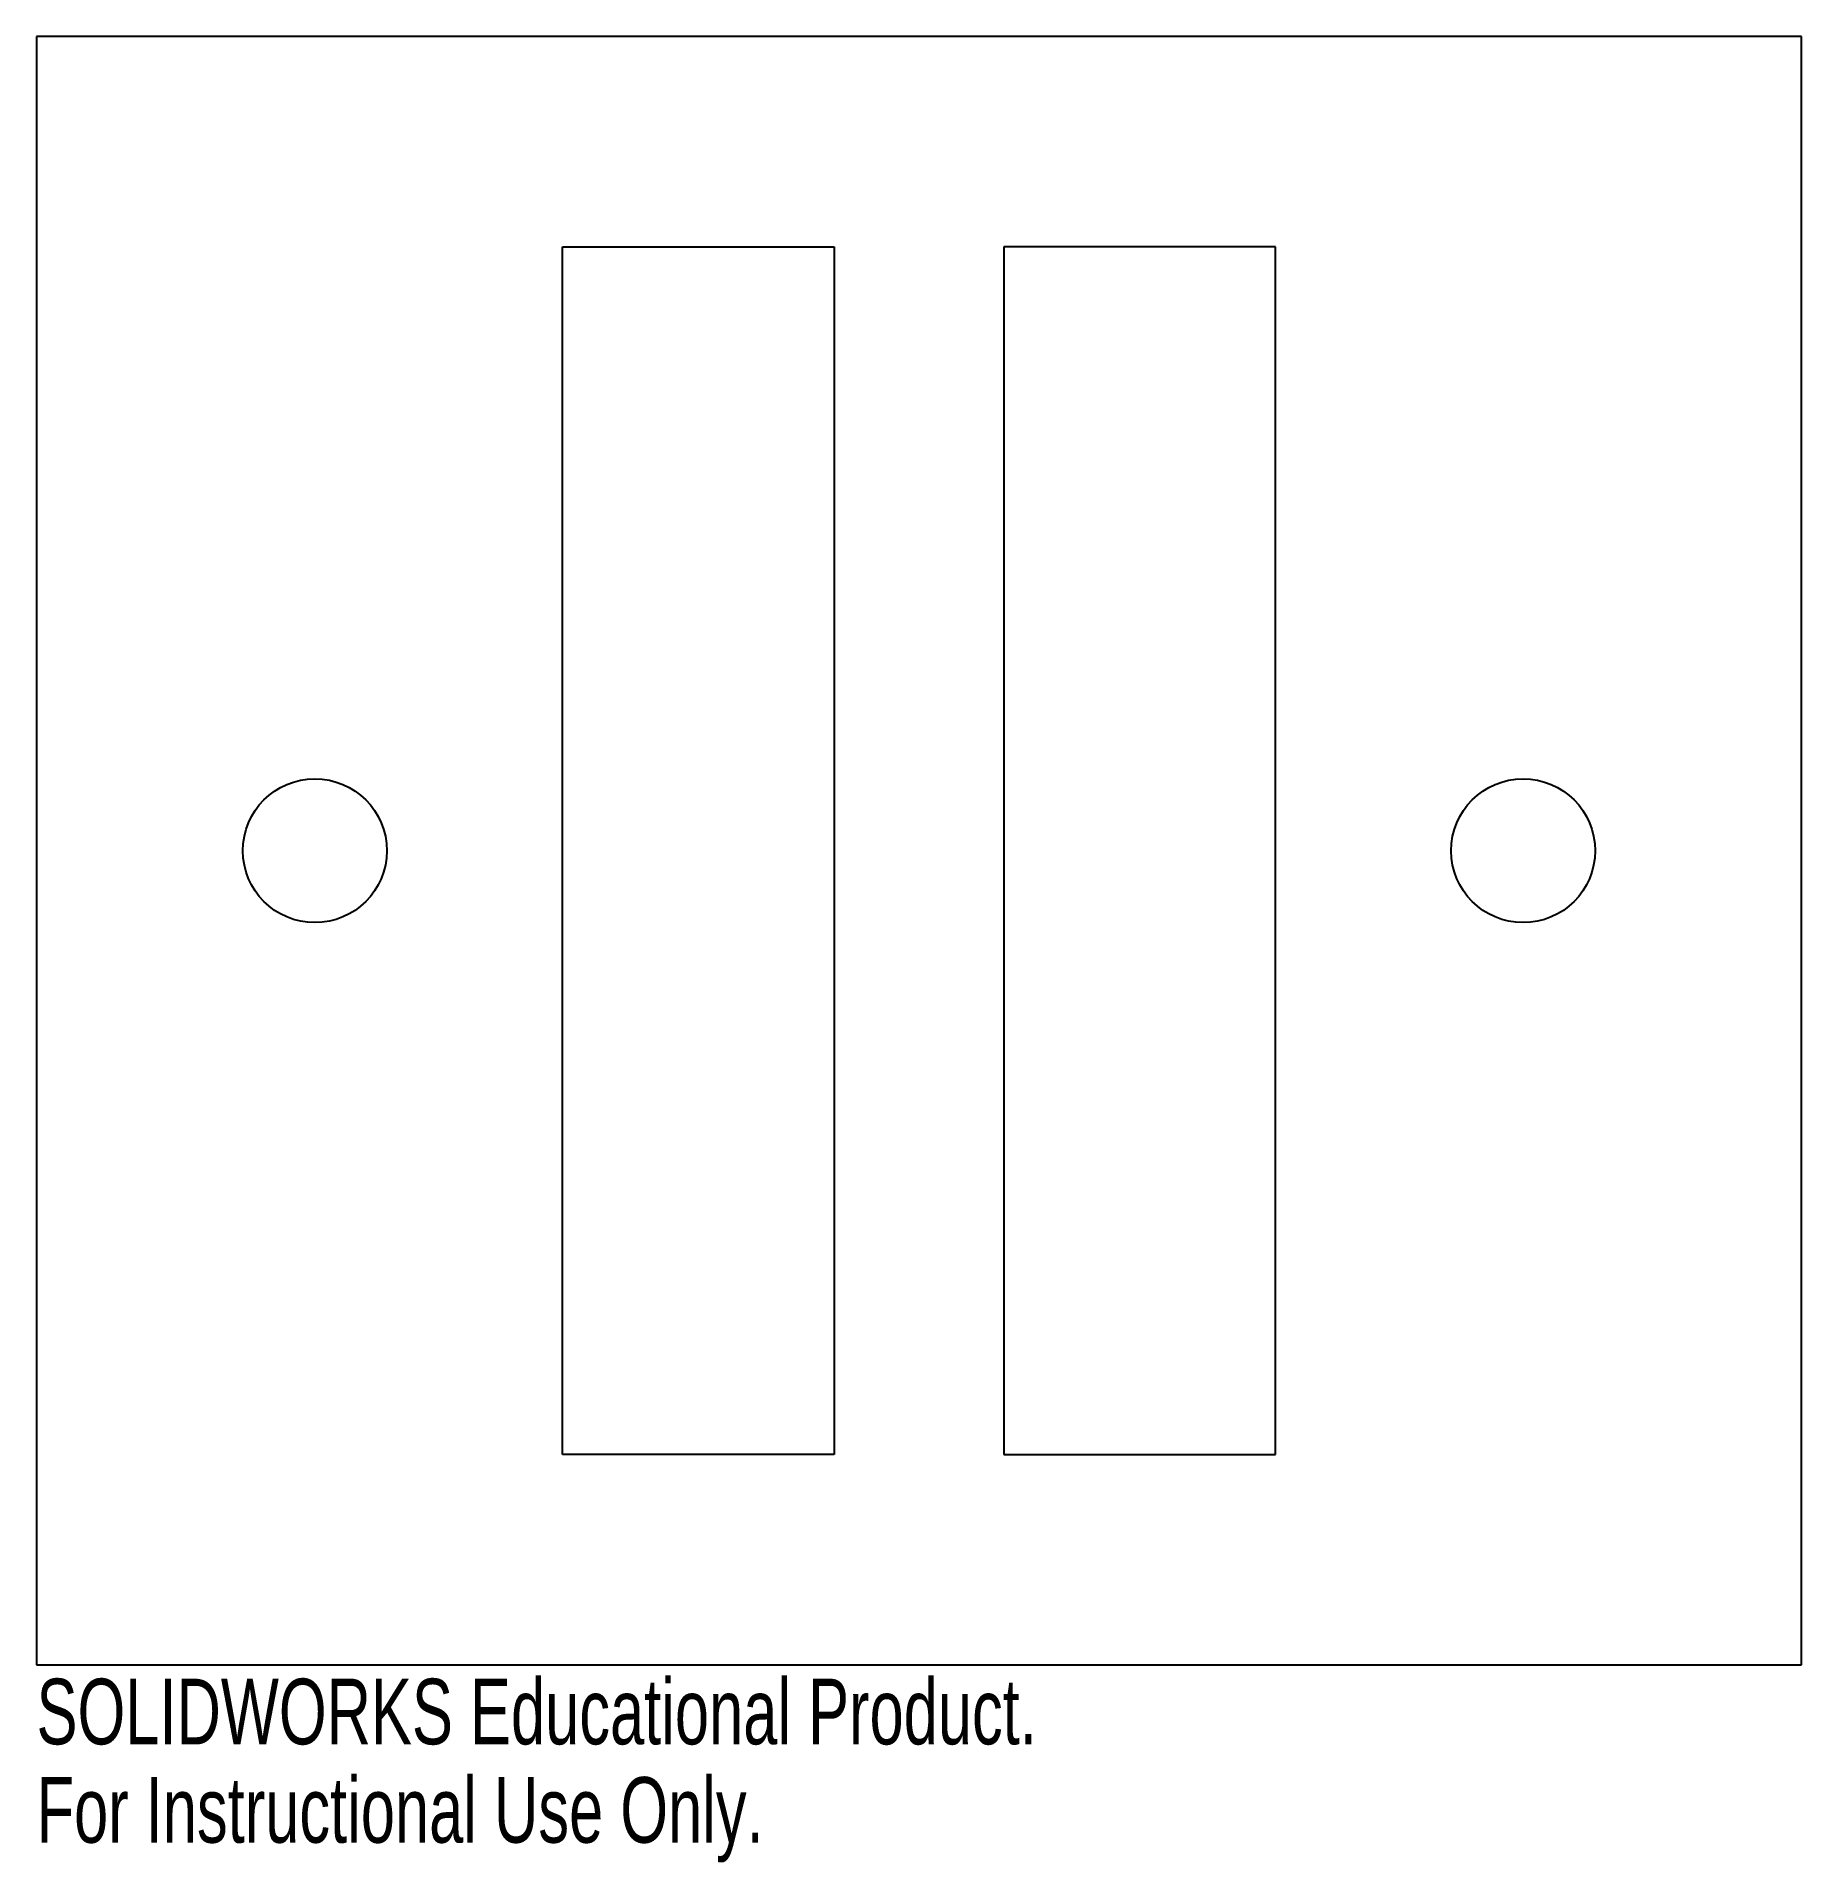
# Model space of a CAD drawing. Header units: millimetres. Extents: x -65 to 65, y -75 to 60.
import ezdxf

# ---------------------------------------------------------------- set-up
doc = ezdxf.new("R2010")
doc.units = ezdxf.units.MM
doc.styles.add('SLDTEXTSTYLE0', font='TXT', dxfattribs={"width": 0.7})

msp = doc.modelspace()

# ---------------------------------------------------------------- linework, layer by layer
at = {"color": 7, "linetype": 'Continuous', "lineweight": 25}
for p, q in [((-65, 60), (-65, -60)), ((65, 60), (-65, 60)), ((65, -60), (65, 60)), ((-26.25, -44.5), (-26.25, 44.5)), ((-26.25, 44.5), (-6.25, 44.5)), ((-6.25, 44.5), (-6.25, -44.5)), ((26.25, 44.5), (6.25, 44.5)), ((6.25, 44.5), (6.25, -44.5)), ((26.25, -44.5), (26.25, 44.5)), ((-6.25, -44.5), (-26.25, -44.5)), ((6.25, -44.5), (26.25, -44.5)), ((-65, -60), (65, -60))]:
    msp.add_line(p, q, dxfattribs=at)
for centre in [(-44.5, 0), (44.5, 0)]:
    msp.add_circle(centre, 5.3, dxfattribs=at)

# ---------------------------------------------------------------- texts
at = {"color": 7, "linetype": 'Continuous', "char_height": 4.8336, "attachment_point": 1, "style": 'SLDTEXTSTYLE0'}
for s, insert in [('SOLIDWORKS Educational Product.', (-65, -61.02)), ('For Instructional Use Only.', (-65, -68.27))]:
    msp.add_mtext(s, dxfattribs=dict(at, insert=insert))

doc.saveas('drawing.dxf')
